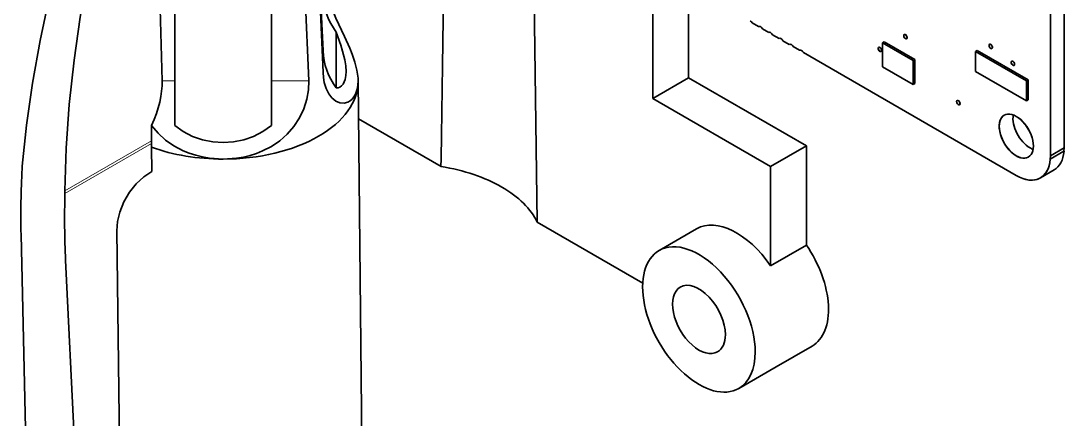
# Model space of a CAD drawing. Extents: x 291 to 1058, y 103 to 772.
# Drawn here: x 697.13 to 740.39, y 656.33 to 672.84 of the extents above; entities that cross this region are included whole.
import ezdxf

# ---------------------------------------------------------------- set-up
doc = ezdxf.new("R2010")
doc.units = 0

msp = doc.modelspace()

# ---------------------------------------------------------------- linework, layer by layer
at = {"color": 7, "lineweight": 35, "ltscale": 0.337196}
msp.add_line((709.661, 671.596), (709.07, 685.071), dxfattribs=at)
at = {"color": 7, "lineweight": 35, "ltscale": 0.351964}
msp.add_line((708.5, 684.426), (709.067, 670.359), dxfattribs=at)
at = {"color": 7, "lineweight": 35, "ltscale": 0.351497}
msp.add_line((709.059, 684.748), (709.661, 670.701), dxfattribs=at)
at = {"color": 7, "lineweight": 35, "ltscale": 0.345399}
for p, q in [((703.518, 670.359), (703.518, 684.174)), ((707.518, 670.359), (707.518, 684.174))]:
    msp.add_line(p, q, dxfattribs=at)
at = {"color": 7, "lineweight": 35, "ltscale": 0.334861}
msp.add_line((702.623, 683.748), (702.99, 670.359), dxfattribs=at)
at = {"color": 7, "lineweight": 35, "ltscale": 0.279117}
msp.add_line((723.335, 669.627), (723.335, 680.791), dxfattribs=at)
at = {"color": 7, "lineweight": 35, "ltscale": 0.236252}
msp.add_line((724.82, 670.484), (724.82, 679.934), dxfattribs=at)
at = {"color": 7, "lineweight": 35, "ltscale": 0.250812}
msp.add_line((740.39, 677.607), (740.39, 667.575), dxfattribs=at)
at = {"color": 7, "lineweight": 35, "ltscale": 0.250813}
msp.add_line((739.821, 677.279), (739.821, 667.246), dxfattribs=at)
msp.add_line((739.821, 677.279), (739.821, 667.246), dxfattribs=at)
at = {"color": 7, "lineweight": 35, "ltscale": 0.231439}
msp.add_line((718.409, 673.754), (718.547, 664.497), dxfattribs=at)
at = {"color": 7, "lineweight": 35, "ltscale": 0.111731}
msp.add_line((703.518, 672.974), (703.518, 668.504), dxfattribs=at)
at = {"color": 7, "lineweight": 35, "ltscale": 0.000604319}
for p, q in [((727.386, 672.833), (727.365, 672.845)), ((727.386, 672.833), (727.365, 672.845)), ((727.81, 672.588), (727.789, 672.6)), ((727.81, 672.588), (727.789, 672.6)), ((728.234, 672.343), (728.214, 672.356)), ((728.234, 672.343), (728.214, 672.356)), ((728.659, 672.099), (728.638, 672.111)), ((728.659, 672.099), (728.638, 672.111)), ((729.083, 671.854), (729.062, 671.866)), ((729.083, 671.854), (729.062, 671.866)), ((729.507, 671.609), (729.486, 671.621)), ((729.507, 671.609), (729.486, 671.621))]:
    msp.add_line(p, q, dxfattribs=at)
at = {"color": 7, "lineweight": 35, "ltscale": 0.007643}
for p, q in [((727.72, 672.6), (727.455, 672.753)), ((727.72, 672.6), (727.455, 672.753)), ((729.417, 671.62), (729.152, 671.773)), ((729.417, 671.62), (729.152, 671.773))]:
    msp.add_line(p, q, dxfattribs=at)
at = {"color": 7, "lineweight": 35, "ltscale": 0.057736}
msp.add_line((710.209, 672.368), (710.209, 670.058), dxfattribs=at)
at = {"color": 7, "lineweight": 35, "ltscale": 0.007642}
for p, q in [((728.144, 672.355), (727.88, 672.508)), ((728.144, 672.355), (727.88, 672.508)), ((728.568, 672.11), (728.304, 672.263)), ((728.568, 672.11), (728.304, 672.263)), ((728.993, 671.865), (728.728, 672.018)), ((728.993, 671.865), (728.728, 672.018))]:
    msp.add_line(p, q, dxfattribs=at)
at = {"color": 7, "lineweight": 35, "ltscale": 0.002041}
for p, q in [((732.864, 671.931), (732.934, 671.972)), ((738.833, 670.35), (738.904, 670.391)), ((738.833, 669.52), (738.904, 669.561))]:
    msp.add_line(p, q, dxfattribs=at)
at = {"color": 7, "lineweight": 35, "ltscale": 0.036676}
for p, q in [((734.134, 671.198), (732.864, 671.931)), ((732.864, 670.938), (734.134, 670.204))]:
    msp.add_line(p, q, dxfattribs=at)
at = {"color": 7, "lineweight": 35, "ltscale": 0.024838}
for p, q in [((732.864, 671.931), (732.864, 670.938)), ((734.134, 670.204), (734.134, 671.198)), ((734.205, 671.238), (734.205, 670.245))]:
    msp.add_line(p, q, dxfattribs=at)
at = {"color": 7, "lineweight": 35, "ltscale": 0.036678}
msp.add_line((732.934, 671.972), (734.205, 671.238), dxfattribs=at)
at = {"color": 7, "lineweight": 13, "ltscale": 0.022359}
msp.add_line((709.661, 671.596), (709.661, 670.701), dxfattribs=at)
at = {"color": 7, "lineweight": 35, "ltscale": 0.254894}
msp.add_line((738.406, 666.43), (729.577, 671.528), dxfattribs=at)
msp.add_line((738.406, 666.43), (729.577, 671.528), dxfattribs=at)
at = {"color": 7, "lineweight": 35, "ltscale": 0.002042}
for p, q in [((736.714, 671.574), (736.785, 671.615)), ((734.134, 671.198), (734.205, 671.238)), ((734.134, 670.204), (734.205, 670.245))]:
    msp.add_line(p, q, dxfattribs=at)
at = {"color": 7, "lineweight": 35, "ltscale": 0.061173}
for p, q in [((738.833, 670.35), (736.714, 671.574)), ((736.714, 670.744), (738.833, 669.52))]:
    msp.add_line(p, q, dxfattribs=at)
at = {"color": 7, "lineweight": 35, "ltscale": 0.020755}
for p, q in [((736.714, 671.574), (736.714, 670.744)), ((738.833, 669.52), (738.833, 670.35)), ((738.904, 670.391), (738.904, 669.561))]:
    msp.add_line(p, q, dxfattribs=at)
at = {"color": 7, "lineweight": 35, "ltscale": 0.061171}
msp.add_line((736.785, 671.615), (738.904, 670.391), dxfattribs=at)
at = {"color": 7, "lineweight": 13, "ltscale": 0.013208}
msp.add_line((703.518, 670.359), (702.99, 670.359), dxfattribs=at)
at = {"color": 7, "lineweight": 35, "ltscale": 0.046356}
for p, q in [((703.518, 668.504), (703.518, 670.359)), ((707.518, 668.504), (707.518, 670.359))]:
    msp.add_line(p, q, dxfattribs=at)
at = {"color": 7, "lineweight": 13, "ltscale": 0.038728}
msp.add_line((707.518, 670.359), (709.067, 670.359), dxfattribs=at)
at = {"color": 7, "lineweight": 35, "ltscale": 0.002867}
msp.add_line((711.114, 670.459), (711.118, 670.344), dxfattribs=at)
at = {"color": 7, "lineweight": 35, "ltscale": 5.80637e-05}
msp.add_line((711.114, 670.459), (711.115, 670.457), dxfattribs=at)
at = {"color": 7, "lineweight": 35}
for p, q in [((711.118, 670.363), (711.398, 642.767)), ((701.378, 643.666), (701.109, 664.142)), ((697.141, 663.983), (697.655, 640.861)), ((698.988, 662.917), (700.129, 639.432))]:
    msp.add_line(p, q, dxfattribs=at)
at = {"color": 7, "lineweight": 35, "ltscale": 0.042866}
for p, q in [((724.82, 670.484), (723.335, 669.627)), ((729.702, 667.665), (728.217, 666.808))]:
    msp.add_line(p, q, dxfattribs=at)
at = {"color": 7, "lineweight": 35, "ltscale": 0.140921}
for p, q in [((724.82, 670.484), (729.702, 667.665)), ((728.217, 666.808), (723.335, 669.627))]:
    msp.add_line(p, q, dxfattribs=at)
at = {"color": 7, "lineweight": 35, "ltscale": 0.098705}
msp.add_line((711.134, 668.777), (714.553, 666.803), dxfattribs=at)
at = {"color": 7, "lineweight": 35, "ltscale": 0.015979}
msp.add_line((702.554, 667.87), (702.554, 668.509), dxfattribs=at)
at = {"color": 7, "lineweight": 13, "ltscale": 0.103736}
msp.add_line((702.553, 667.758), (698.959, 665.684), dxfattribs=at)
at = {"color": 7, "lineweight": 13, "ltscale": 0.103725}
msp.add_line((702.554, 667.87), (698.961, 665.795), dxfattribs=at)
at = {"color": 7, "lineweight": 35, "ltscale": 0.00388}
msp.add_line((702.548, 667.603), (702.553, 667.758), dxfattribs=at)
at = {"color": 7, "lineweight": 35, "ltscale": 0.025242}
msp.add_line((702.557, 666.594), (702.548, 667.603), dxfattribs=at)
at = {"color": 7, "lineweight": 35, "ltscale": 0.002777}
msp.add_line((702.554, 667.87), (702.553, 667.758), dxfattribs=at)
at = {"color": 7, "lineweight": 35, "ltscale": 0.102943}
msp.add_line((729.702, 667.665), (729.702, 663.548), dxfattribs=at)
at = {"color": 7, "lineweight": 35, "ltscale": 0.016432}
for p, q in [((739.821, 667.246), (740.39, 667.575)), ((739.815, 667.107), (740.384, 667.436))]:
    msp.add_line(p, q, dxfattribs=at)
at = {"color": 7, "lineweight": 35, "ltscale": 0.003483}
msp.add_line((740.39, 667.575), (740.384, 667.436), dxfattribs=at)
at = {"color": 7, "lineweight": 35, "ltscale": 0.003482}
msp.add_line((739.821, 667.246), (739.815, 667.107), dxfattribs=at)
msp.add_line((739.821, 667.246), (739.815, 667.107), dxfattribs=at)
at = {"color": 7, "lineweight": 35, "ltscale": 0.002711}
msp.add_line((697.185, 666.708), (697.192, 666.816), dxfattribs=at)
at = {"color": 7, "lineweight": 35, "ltscale": 0.001016}
msp.add_line((702.557, 666.594), (702.521, 666.575), dxfattribs=at)
at = {"color": 7, "lineweight": 35, "ltscale": 0.102945}
msp.add_line((728.217, 666.808), (728.217, 662.69), dxfattribs=at)
at = {"color": 7, "lineweight": 35, "ltscale": 0.016433}
msp.add_line((739.406, 666.331), (739.976, 666.659), dxfattribs=at)
at = {"color": 7, "lineweight": 35, "ltscale": 0.002782}
msp.add_line((698.959, 665.684), (698.961, 665.795), dxfattribs=at)
at = {"color": 7, "lineweight": 35, "ltscale": 0.126197}
msp.add_line((718.547, 664.497), (722.918, 661.974), dxfattribs=at)
at = {"color": 7, "lineweight": 35, "ltscale": 0.044906}
msp.add_line((725.153, 664.221), (723.597, 663.323), dxfattribs=at)
at = {"color": 7, "lineweight": 35, "ltscale": 0.042867}
msp.add_line((729.702, 663.548), (728.217, 662.69), dxfattribs=at)
at = {"color": 7, "lineweight": 35, "ltscale": 0.042864}
msp.add_line((728.453, 658.506), (729.938, 659.363), dxfattribs=at)
at = {"color": 7, "lineweight": 35, "ltscale": 0.04491}
msp.add_line((728.453, 658.506), (726.897, 657.608), dxfattribs=at)
at = {"color": 7, "lineweight": 35}
for points in [[(699.241, 677.3), (698.74, 675.515), (698.299, 673.745), (697.929, 672.027), (697.609, 670.259), (697.363, 668.52), (697.192, 666.816)], [(700.312, 676.682), (699.923, 674.832), (699.596, 672.996), (699.338, 671.213), (699.138, 669.376), (699.012, 667.568), (698.961, 665.795)], [(709.661, 674.8), (709.707, 674.396), (709.807, 673.975), (709.917, 673.634), (710.196, 672.953), (710.552, 672.188), (710.771, 671.702), (710.866, 671.466), (710.985, 671.123), (711.069, 670.794), (711.114, 670.459)], [(710.209, 672.368), (710.396, 671.838), (710.474, 671.586), (710.564, 671.227), (710.604, 670.976), (710.618, 670.745)], [(709.661, 670.701), (709.679, 670.487), (709.715, 670.284), (709.791, 670.036), (709.897, 669.821), (710.029, 669.647), (710.189, 669.515), (710.361, 669.442), (710.533, 669.428), (710.695, 669.471), (710.784, 669.522), (710.865, 669.591), (710.944, 669.687), (711.009, 669.8), (711.091, 670.052), (711.118, 670.344)], [(710.209, 670.058), (710.286, 670.066), (710.358, 670.094), (710.43, 670.147), (710.492, 670.221), (710.577, 670.412), (710.608, 670.569), (710.618, 670.745)], [(709.067, 670.359), (709.054, 669.979), (708.984, 669.588), (708.859, 669.198), (708.68, 668.82), (708.45, 668.464), (708.18, 668.15), (707.869, 667.874), (707.525, 667.639), (707.154, 667.447), (706.903, 667.346), (706.645, 667.264), (706.364, 667.196), (706.078, 667.148), (705.518, 667.111)], [(702.554, 668.509), (702.823, 668.185), (703.134, 667.899), (703.481, 667.656), (703.856, 667.458), (704.116, 667.353), (704.382, 667.267), (704.663, 667.198), (704.949, 667.149), (705.518, 667.111)], [(703.518, 668.504), (703.869, 668.252), (704.254, 668.054), (704.663, 667.913), (705.087, 667.828), (705.518, 667.8)], [(707.518, 668.504), (707.167, 668.252), (706.782, 668.054), (706.373, 667.913), (705.948, 667.828), (705.518, 667.8)], [(702.521, 666.575), (702.225, 666.379), (701.916, 666.089), (701.638, 665.736), (701.408, 665.339), (701.237, 664.918), (701.139, 664.52), (701.109, 664.142)]]:
    msp.add_lwpolyline(points, dxfattribs=at)
for centre, radius, start, end in [((11402.64, 509.776), 10689.241, 179.1030646, 179.1582798), ((733.579, 664.76), 36.446, 176.9365, 181.2216), ((735.941, 664.683), 36.995, 178.4496, 182.7356)]:
    msp.add_arc(centre, radius, start, end, dxfattribs=at)
for centre, major_axis, ratio, start_param, end_param in [((713.658, 674.022), (4, 0), 0.816497, 3.177373, 3.672766), ((727.375, 672.717), (0.075, -0.131), 0.57735, 1.510826, 2.258011), ((727.375, 672.717), (0.075, -0.131), 0.57735, 1.510826, 2.258011), ((727.8, 672.472), (0.075, -0.131), 0.57735, 2.454378, 3.201563), ((727.8, 672.472), (0.075, -0.131), 0.57735, 2.454378, 3.201563), ((727.8, 672.472), (0.075, -0.131), 0.57735, 1.510826, 2.258011), ((727.8, 672.472), (0.075, -0.131), 0.57735, 1.510826, 2.258011), ((728.224, 672.227), (0.075, -0.131), 0.57735, 2.454378, 3.201563), ((728.224, 672.227), (0.075, -0.131), 0.57735, 2.454378, 3.201563), ((728.224, 672.227), (0.075, -0.131), 0.57735, 1.510826, 2.258011), ((728.224, 672.227), (0.075, -0.131), 0.57735, 1.510826, 2.258011), ((733.81, 672.186), (0.05, -0.0866), 0.57735, 3.141593, 5.497787), ((733.81, 672.186), (0.05, -0.0866), 0.57735, 2.356194, 5.497787), ((733.81, 672.186), (0.05, -0.0866), 0.57735, 6.283185, 9.424778), ((733.81, 672.186), (0.05, -0.0866), 0.57735, 5.497787, 8.63938), ((728.648, 671.982), (0.075, -0.131), 0.57735, 2.454378, 3.201563), ((728.648, 671.982), (0.075, -0.131), 0.57735, 2.454378, 3.201563), ((728.648, 671.982), (0.075, -0.131), 0.57735, 1.510826, 2.258011), ((728.648, 671.982), (0.075, -0.131), 0.57735, 1.510826, 2.258011), ((729.073, 671.737), (0.075, -0.131), 0.57735, 2.454378, 3.201563), ((729.073, 671.737), (0.075, -0.131), 0.57735, 2.454378, 3.201563), ((729.073, 671.737), (0.075, -0.131), 0.57735, 1.510826, 2.258011), ((729.073, 671.737), (0.075, -0.131), 0.57735, 1.510826, 2.258011), ((733.81, 672.186), (0.05, -0.0866), 0.57735, 5.497787, 6.283185), ((737.346, 671.778), (0.05, -0.0866), 0.57735, 3.141593, 5.497787), ((737.346, 671.778), (0.05, -0.0866), 0.57735, 2.356194, 5.497787), ((737.346, 671.778), (0.05, -0.0866), 0.57735, 6.283185, 9.424778), ((737.346, 671.778), (0.05, -0.0866), 0.57735, 5.497787, 8.63938), ((713.658, 671.713), (4, 0), 0.816497, 3.177373, 3.672766), ((729.497, 671.492), (0.075, -0.131), 0.57735, 2.454378, 3.201563), ((729.497, 671.492), (0.075, -0.131), 0.57735, 2.454378, 3.201563), ((729.497, 671.492), (0.075, -0.131), 0.57735, 1.510826, 2.258011), ((729.497, 671.492), (0.075, -0.131), 0.57735, 1.510826, 2.258011), ((732.75, 671.655), (0.05, -0.0866), 0.57735, 3.141593, 5.497787), ((732.75, 671.655), (0.05, -0.0866), 0.57735, 2.356194, 5.497787), ((732.75, 671.655), (0.05, -0.0866), 0.57735, 6.283185, 9.424778), ((732.75, 671.655), (0.05, -0.0866), 0.57735, 5.497787, 8.63938), ((732.75, 671.655), (0.05, -0.0866), 0.57735, 5.497787, 6.283185), ((737.346, 671.778), (0.05, -0.0866), 0.57735, 5.497787, 6.283185), ((738.265, 671.084), (0.05, -0.0866), 0.57735, 3.141593, 5.497787), ((738.265, 671.084), (0.05, -0.0866), 0.57735, 2.356194, 5.497787), ((738.265, 671.084), (0.05, -0.0866), 0.57735, 0, 3.141593), ((738.265, 671.084), (0.05, -0.0866), 0.57735, 5.497787, 8.63938), ((738.265, 671.084), (0.05, -0.0866), 0.57735, 5.497787, 6.283185), ((698.987, 668.169), (3.502, 3.493), 0.555494, 5.305641, 5.800121), ((705.518, 670.344), (5.6, 0), 0.57735, 5.497787, 6.283185), ((705.518, 670.344), (-5.6, 0), 0.57735, 3.147452, 3.176329), ((705.518, 670.344), (-5.6, 0), 0.57735, 3.141593, 3.147452), ((733.881, 670.431), (0.05, -0.0866), 0.57735, 5.319048, 5.497787), ((733.881, 670.431), (0.05, -0.0866), 0.57735, 5.319048, 5.497787), ((733.881, 670.431), (0.05, -0.0866), 0.57735, 5.497787, 5.677356), ((733.881, 670.431), (0.05, -0.0866), 0.57735, 5.497787, 5.677356), ((736.002, 669.451), (0.05, -0.0866), 0.57735, 3.141593, 5.497787), ((736.002, 669.451), (0.05, -0.0866), 0.57735, 2.356194, 5.497787), ((736.002, 669.451), (0.05, -0.0866), 0.57735, 6.283185, 9.424778), ((736.002, 669.451), (0.05, -0.0866), 0.57735, 5.497787, 8.63938), ((736.002, 669.451), (0.05, -0.0866), 0.57735, 5.497787, 6.283185), ((738.406, 668.063), (0.5, -0.866), 0.57735, 3.141593, 5.497787), ((738.406, 668.063), (0.5, -0.866), 0.57735, 2.356194, 5.497787), ((738.406, 668.063), (0.5, -0.866), 0.57735, 6.283185, 9.424778), ((738.976, 668.391), (0.5, -0.866), 0.57735, 3.746422, 5.497787), ((738.406, 668.063), (0.5, -0.866), 0.57735, 5.497787, 8.63938), ((705.518, 670.344), (-5.6, 0), 0.57735, 1.570796, 2.356194), ((705.518, 670.344), (5.6, 0), 0.57735, 4.153472, 4.712389), ((738.976, 668.391), (-0.5, 0.866), 0.57735, 2.356194, 2.536765), ((738.406, 668.063), (0.5, -0.866), 0.57735, 5.497787, 6.283185), ((738.406, 668.063), (1, -1.732), 0.57735, 5.49779, 6.98132), ((738.406, 668.063), (1, -1.732), 0.57735, 6.283185, 6.98132), ((738.976, 668.391), (1, -1.732), 0.57735, 6.283185, 6.98132), ((713.014, 663.609), (5.742, 0), 0.57735, 0.785398, 1.299492), ((738.406, 668.063), (1, -1.732), 0.57735, 5.49779, 6.283185), ((713.014, 663.609), (5.742, 0), 0.57735, 0.271305, 0.785398), ((726.803, 661.364), (-1.65, 2.858), 0.57735, 4.846688, 6.283185), ((725.247, 660.465), (-1.65, 2.858), 0.57735, 3.926991, 6.283185), ((725.247, 660.465), (-1.65, 2.858), 0.57735, 6.283185, 9.424778), ((728.288, 662.221), (1.65, -2.858), 0.57735, 6.283185, 7.988281), ((725.247, 660.465), (-0.775, 1.342), 0.57735, 3.926991, 6.283185), ((725.247, 660.465), (-0.775, 1.342), 0.57735, 6.283185, 9.424778), ((725.247, 660.465), (-0.775, 1.342), 0.57735, 3.141593, 3.926991), ((725.247, 660.465), (-1.65, 2.858), 0.57735, 3.141593, 3.926991)]:
    msp.add_ellipse(centre, major_axis=major_axis, ratio=ratio, start_param=start_param, end_param=end_param, dxfattribs=at)

doc.saveas('drawing.dxf')
